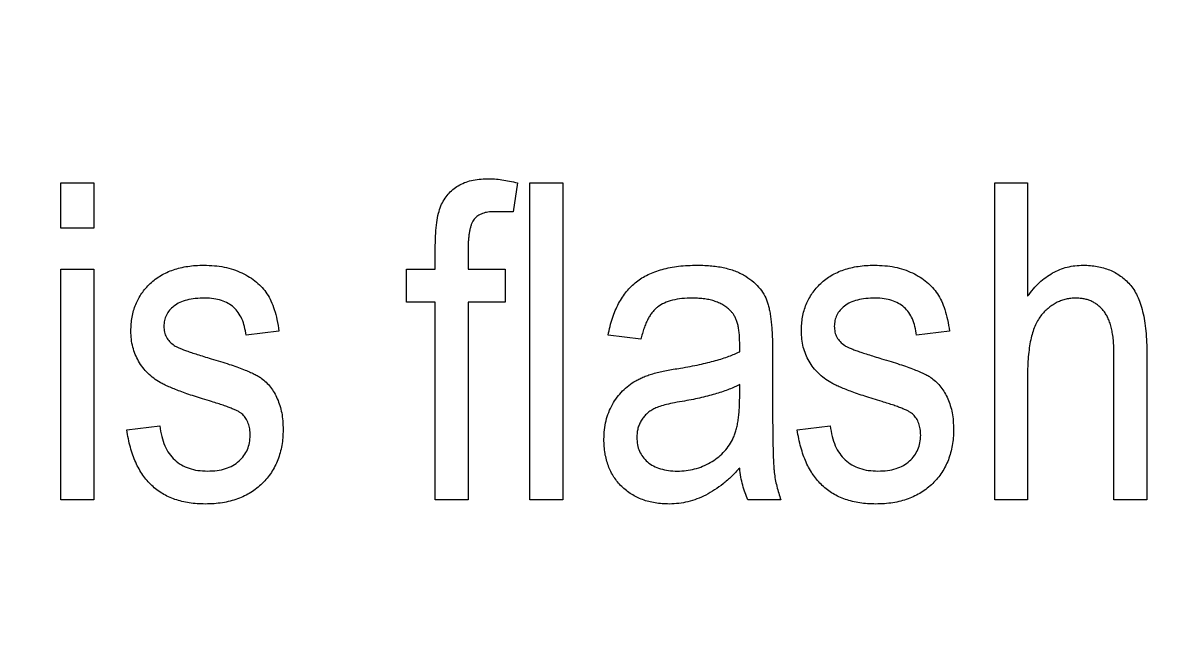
# Model space of a CAD drawing. Header units: millimetres. Extents: x -34 to 34, y -34 to 34.
# Drawn here: x -5.47 to 0.96, y -1.17 to 2.31 of the extents above; entities that cross this region are included whole.
import ezdxf

# ---------------------------------------------------------------- set-up
doc = ezdxf.new("R2010")
doc.units = ezdxf.units.MM

msp = doc.modelspace()

# ---------------------------------------------------------------- linework, layer by layer
at = {"color": 7, "linetype": 'Continuous', "lineweight": 25}
for p, q in [((-5.2564, 1.1417), (-5.2564, 1.3985)), ((-5.2564, 1.3985), (-5.0696, 1.3985)), ((-5.0696, 1.3985), (-5.0696, 1.1417)), ((-2.6647, 1.3985), (-2.6895, 1.2351)), ((-2.5946, -0.3993), (-2.5946, 1.3985)), ((-2.5946, 1.3985), (-2.4079, 1.3985)), ((-2.4079, 1.3985), (-2.4079, -0.3993)), ((0.0437, -0.3993), (0.0437, 1.3985)), ((0.0437, 1.3985), (0.2305, 1.3985)), ((0.2305, 1.3985), (0.2305, 0.7557)), ((-2.6895, 1.2351), (-2.7953, 1.2351)), ((-5.0696, 1.1417), (-5.2564, 1.1417)), ((-3.1317, 0.9082), (-3.1317, 1.0436)), ((-2.9449, 1.0297), (-2.9449, 0.9082)), ((-5.2564, -0.3993), (-5.2564, 0.9082)), ((-5.2564, 0.9082), (-5.0696, 0.9082)), ((-5.0696, 0.9082), (-5.0696, -0.3993)), ((-3.2951, 0.7214), (-3.2951, 0.9082)), ((-3.2951, 0.9082), (-3.1317, 0.9082)), ((-2.9449, 0.9082), (-2.7347, 0.9082)), ((-2.7347, 0.9082), (-2.7347, 0.7214)), ((-3.1317, 0.7214), (-3.2951, 0.7214)), ((-3.1317, -0.3993), (-3.1317, 0.7214)), ((-2.7347, 0.7214), (-2.9449, 0.7214)), ((-2.9449, 0.7214), (-2.9449, -0.3993)), ((-4.0189, 0.558), (-4.2057, 0.5346)), ((-1.9642, 0.5113), (-2.151, 0.5346)), ((-0.2131, 0.558), (-0.3999, 0.5346)), ((-1.4039, 0.4412), (-1.4039, 0.4945)), ((-1.2171, 0.4401), (-1.2171, 0.1461)), ((0.7208, -0.3993), (0.7208, 0.4277)), ((0.9076, 0.4256), (0.9076, -0.3993)), ((0.2305, 0.3147), (0.2305, -0.3993)), ((-1.4039, 0.1768), (-1.4039, 0.2545)), ((-4.8828, -0.0024), (-4.696, 0.021)), ((-1.077, -0.0024), (-0.8902, 0.021)), ((-5.0696, -0.3993), (-5.2564, -0.3993)), ((-2.9449, -0.3993), (-3.1317, -0.3993)), ((-2.4079, -0.3993), (-2.5946, -0.3993)), ((-1.1704, -0.3993), (-1.3572, -0.3993)), ((0.2305, -0.3993), (0.0437, -0.3993)), ((0.9076, -0.3993), (0.7208, -0.3993))]:
    msp.add_line(p, q, dxfattribs=at)
at = {"color": 7, "linetype": 'Continuous'}
msp.add_circle((0, 0), 34, dxfattribs=at)
at = {"color": 7, "linetype": 'Continuous', "lineweight": 25}
for points, knots in [([(-3.1317, 1.0436), (-3.1312, 1.0669), (-3.1304, 1.1107), (-3.125, 1.1718), (-3.115, 1.2235), (-3.1013, 1.267), (-3.0822, 1.303), (-3.0601, 1.3345), (-3.0329, 1.3611), (-3.0015, 1.3831), (-2.9661, 1.401), (-2.9261, 1.4131), (-2.8819, 1.4205), (-2.8511, 1.4214), (-2.8351, 1.4219)], [0, 0, 0, 0, 0.1265, 0.236978, 0.331644, 0.411402, 0.482682, 0.551579, 0.6191, 0.687616, 0.758297, 0.833488, 0.912952, 1, 1, 1, 1]), ([(-2.8351, 1.4219), (-2.8218, 1.4216), (-2.7946, 1.421), (-2.7528, 1.4163), (-2.7092, 1.4091), (-2.6797, 1.4021), (-2.6647, 1.3985)], [0, 0, 0, 0, 0.2308527, 0.4734655, 0.7309476, 1, 1, 1, 1]), ([(-2.7953, 1.2351), (-2.8077, 1.2347), (-2.8311, 1.234), (-2.8636, 1.2261), (-2.8903, 1.2124), (-2.9082, 1.1963), (-2.9187, 1.18), (-2.9262, 1.1658), (-2.9318, 1.1488), (-2.9364, 1.1297), (-2.9406, 1.1081), (-2.9428, 1.0841), (-2.9449, 1.0577), (-2.9449, 1.0393), (-2.9449, 1.0297)], [0, 0, 0, 0, 0.126159, 0.236891, 0.335684, 0.428238, 0.477178, 0.531261, 0.591358, 0.657498, 0.731555, 0.813452, 0.90251, 1, 1, 1, 1]), ([(-4.8594, 0.5587), (-4.8591, 0.5722), (-4.8584, 0.5986), (-4.8531, 0.6373), (-4.8449, 0.6742), (-4.8328, 0.7091), (-4.8168, 0.7417), (-4.7983, 0.7727), (-4.7758, 0.8016), (-4.7499, 0.8285), (-4.7213, 0.853), (-4.6894, 0.8739), (-4.6551, 0.8918), (-4.6181, 0.9064), (-4.5785, 0.9178), (-4.5363, 0.9255), (-4.4916, 0.931), (-4.4608, 0.9314), (-4.445, 0.9316)], [0, 0, 0, 0, 0.064436, 0.125867, 0.185938, 0.24426, 0.301581, 0.35857, 0.416451, 0.475923, 0.535995, 0.595828, 0.657302, 0.7203, 0.78546, 0.85336, 0.924575, 1, 1, 1, 1]), ([(-4.445, 0.9316), (-4.4251, 0.931), (-4.3865, 0.9298), (-4.3304, 0.9219), (-4.278, 0.9079), (-4.2297, 0.8886), (-4.1858, 0.8651), (-4.1471, 0.8372), (-4.1139, 0.8056), (-4.0856, 0.7697), (-4.0627, 0.7274), (-4.044, 0.6781), (-4.0286, 0.6209), (-4.0222, 0.5797), (-4.0189, 0.558)], [0, 0, 0, 0, 0.094098, 0.183224, 0.267982, 0.350533, 0.429223, 0.50396, 0.575737, 0.645979, 0.719792, 0.80267, 0.895821, 1, 1, 1, 1]), ([(-2.151, 0.5346), (-2.1474, 0.5513), (-2.1405, 0.5839), (-2.1271, 0.6307), (-2.1106, 0.674), (-2.0918, 0.7137), (-2.0704, 0.7498), (-2.0468, 0.7826), (-2.0199, 0.8114), (-1.9909, 0.8374), (-1.9587, 0.8599), (-1.9233, 0.8791), (-1.8846, 0.8951), (-1.8429, 0.9088), (-1.7978, 0.9186), (-1.7496, 0.9265), (-1.698, 0.9307), (-1.6625, 0.9313), (-1.6443, 0.9316)], [0, 0, 0, 0, 0.071672, 0.139658, 0.204097, 0.265719, 0.323825, 0.380059, 0.434943, 0.488801, 0.543017, 0.599418, 0.657508, 0.718663, 0.78303, 0.85123, 0.923435, 1, 1, 1, 1]), ([(-1.6443, 0.9316), (-1.6301, 0.9313), (-1.6024, 0.9309), (-1.5621, 0.9279), (-1.5242, 0.9234), (-1.4886, 0.9165), (-1.4554, 0.9072), (-1.4242, 0.8969), (-1.3956, 0.8841), (-1.3618, 0.8643), (-1.3246, 0.8368), (-1.2872, 0.7997), (-1.2598, 0.7577), (-1.2448, 0.7195), (-1.2368, 0.6867), (-1.2313, 0.6594), (-1.227, 0.6293), (-1.2234, 0.5966), (-1.2206, 0.5612), (-1.2183, 0.5232), (-1.2173, 0.4826), (-1.2172, 0.4546), (-1.2171, 0.4401)], [0, 0, 0, 0, 0.055824, 0.108429, 0.15842, 0.205566, 0.250578, 0.293416, 0.334193, 0.373299, 0.446944, 0.515076, 0.578842, 0.641994, 0.674963, 0.711445, 0.750973, 0.794165, 0.840588, 0.890275, 0.943238, 1, 1, 1, 1]), ([(-1.0536, 0.5587), (-1.0533, 0.5722), (-1.0526, 0.5986), (-1.0473, 0.6373), (-1.0391, 0.6742), (-1.0271, 0.7091), (-1.0111, 0.7417), (-0.9925, 0.7727), (-0.97, 0.8016), (-0.9442, 0.8285), (-0.9155, 0.853), (-0.8837, 0.8739), (-0.8493, 0.8918), (-0.8123, 0.9064), (-0.7727, 0.9178), (-0.7305, 0.9255), (-0.6858, 0.931), (-0.655, 0.9314), (-0.6392, 0.9316)], [0, 0, 0, 0, 0.064436, 0.125867, 0.185938, 0.24426, 0.301581, 0.35857, 0.416451, 0.475923, 0.535995, 0.595828, 0.657302, 0.7203, 0.78546, 0.85336, 0.924575, 1, 1, 1, 1]), ([(-0.6392, 0.9316), (-0.6194, 0.931), (-0.5807, 0.9298), (-0.5246, 0.9219), (-0.4722, 0.9079), (-0.4239, 0.8886), (-0.38, 0.8651), (-0.3413, 0.8372), (-0.3081, 0.8056), (-0.2798, 0.7697), (-0.2569, 0.7274), (-0.2382, 0.6781), (-0.2228, 0.6209), (-0.2165, 0.5797), (-0.2131, 0.558)], [0, 0, 0, 0, 0.094098, 0.183224, 0.267982, 0.350533, 0.429223, 0.50396, 0.575737, 0.645979, 0.719792, 0.80267, 0.895821, 1, 1, 1, 1]), ([(0.2305, 0.7557), (0.2411, 0.7697), (0.2616, 0.7968), (0.296, 0.8329), (0.3329, 0.8629), (0.3713, 0.8882), (0.4121, 0.9076), (0.4548, 0.9217), (0.4998, 0.9298), (0.5305, 0.931), (0.5461, 0.9316)], [0, 0, 0, 0, 0.139469, 0.271137, 0.396529, 0.517824, 0.63709, 0.755446, 0.875647, 1, 1, 1, 1]), ([(0.5461, 0.9316), (0.5597, 0.9312), (0.5862, 0.9305), (0.625, 0.9253), (0.6615, 0.9169), (0.696, 0.9054), (0.7281, 0.8898), (0.758, 0.8709), (0.7857, 0.8486), (0.8116, 0.8231), (0.8345, 0.7926), (0.8542, 0.7567), (0.8709, 0.7151), (0.8846, 0.668), (0.8951, 0.6152), (0.902, 0.5569), (0.907, 0.4931), (0.9074, 0.4487), (0.9076, 0.4256)], [0, 0, 0, 0, 0.057444, 0.11172, 0.164296, 0.215175, 0.264674, 0.314426, 0.363638, 0.414362, 0.467035, 0.523919, 0.586431, 0.655337, 0.730601, 0.812712, 0.902626, 1, 1, 1, 1]), ([(-4.4384, 0.7448), (-4.457, 0.7443), (-4.4917, 0.7433), (-4.5401, 0.735), (-4.5814, 0.7216), (-4.6149, 0.7017), (-4.6406, 0.6772), (-4.6591, 0.6495), (-4.6707, 0.6183), (-4.672, 0.5963), (-4.6726, 0.585)], [0, 0, 0, 0, 0.174448, 0.326882, 0.461347, 0.581638, 0.691071, 0.792789, 0.893938, 1, 1, 1, 1]), ([(-4.2057, 0.5346), (-4.2082, 0.5512), (-4.2131, 0.5825), (-4.2276, 0.6261), (-4.2487, 0.6628), (-4.275, 0.6935), (-4.308, 0.7167), (-4.3465, 0.7333), (-4.3906, 0.7432), (-4.422, 0.7442), (-4.4384, 0.7448)], [0, 0, 0, 0, 0.1428901, 0.2715776, 0.3904694, 0.5025713, 0.6152082, 0.7321897, 0.8591868, 1, 1, 1, 1]), ([(-1.6706, 0.7448), (-1.6913, 0.7444), (-1.7301, 0.7437), (-1.7842, 0.7339), (-1.8304, 0.7193), (-1.863, 0.7007), (-1.8846, 0.682), (-1.8995, 0.6656), (-1.913, 0.6464), (-1.9254, 0.6246), (-1.9372, 0.6003), (-1.9472, 0.5729), (-1.9569, 0.5432), (-1.9617, 0.5222), (-1.9642, 0.5113)], [0, 0, 0, 0, 0.148259, 0.277447, 0.392322, 0.49422, 0.543638, 0.596671, 0.652267, 0.711588, 0.776271, 0.845196, 0.920134, 1, 1, 1, 1]), ([(-1.4539, 0.6711), (-1.4599, 0.677), (-1.4722, 0.6889), (-1.4937, 0.7038), (-1.5174, 0.7165), (-1.5434, 0.7272), (-1.5718, 0.7353), (-1.6027, 0.7404), (-1.6358, 0.7443), (-1.6587, 0.7446), (-1.6706, 0.7448)], [0, 0, 0, 0, 0.1075417, 0.2176791, 0.332152, 0.4510753, 0.5752506, 0.7075628, 0.8495183, 1, 1, 1, 1]), ([(-0.6326, 0.7448), (-0.6512, 0.7443), (-0.6859, 0.7433), (-0.7343, 0.735), (-0.7756, 0.7216), (-0.8091, 0.7017), (-0.8348, 0.6772), (-0.8533, 0.6495), (-0.865, 0.6183), (-0.8662, 0.5963), (-0.8669, 0.585)], [0, 0, 0, 0, 0.174448, 0.326882, 0.461347, 0.581638, 0.691071, 0.792789, 0.893938, 1, 1, 1, 1]), ([(-0.3999, 0.5346), (-0.4025, 0.5512), (-0.4073, 0.5825), (-0.4218, 0.6261), (-0.4429, 0.6628), (-0.4692, 0.6935), (-0.5022, 0.7167), (-0.5407, 0.7333), (-0.5849, 0.7432), (-0.6162, 0.7442), (-0.6326, 0.7448)], [0, 0, 0, 0, 0.14289, 0.271578, 0.390469, 0.502571, 0.615208, 0.73219, 0.859187, 1, 1, 1, 1]), ([(0.5034, 0.7448), (0.4941, 0.7445), (0.4758, 0.7439), (0.4487, 0.7396), (0.423, 0.7316), (0.3979, 0.7216), (0.3743, 0.7078), (0.3513, 0.6917), (0.3299, 0.6722), (0.3092, 0.6499), (0.2902, 0.6237), (0.2745, 0.5927), (0.2604, 0.5576), (0.2498, 0.5177), (0.241, 0.4735), (0.2352, 0.4246), (0.2308, 0.3712), (0.2306, 0.334), (0.2305, 0.3147)], [0, 0, 0, 0, 0.04841, 0.096097, 0.142584, 0.189362, 0.236938, 0.285298, 0.335747, 0.38842, 0.444027, 0.504346, 0.570021, 0.641321, 0.719788, 0.805709, 0.898842, 1, 1, 1, 1]), ([(0.7208, 0.4277), (0.7208, 0.4414), (0.7207, 0.4677), (0.7174, 0.5056), (0.7135, 0.5407), (0.7066, 0.5727), (0.6989, 0.6018), (0.6892, 0.628), (0.6769, 0.6508), (0.6635, 0.671), (0.6483, 0.6885), (0.6315, 0.7034), (0.6135, 0.7162), (0.5943, 0.7271), (0.5735, 0.7351), (0.5513, 0.7403), (0.5279, 0.7443), (0.5117, 0.7446), (0.5034, 0.7448)], [0, 0, 0, 0, 0.0935899, 0.1807377, 0.261569, 0.3357961, 0.4051167, 0.468581, 0.527262, 0.5826444, 0.6347538, 0.6862366, 0.7365468, 0.7862918, 0.8373389, 0.8890111, 0.9431314, 1, 1, 1, 1]), ([(-1.4039, 0.4945), (-1.404, 0.5046), (-1.4041, 0.524), (-1.407, 0.5519), (-1.4103, 0.5775), (-1.4156, 0.6009), (-1.4232, 0.6218), (-1.4314, 0.6407), (-1.4415, 0.6572), (-1.4498, 0.6666), (-1.4539, 0.6711)], [0, 0, 0, 0, 0.161267, 0.309516, 0.446865, 0.574548, 0.691884, 0.800555, 0.903503, 1, 1, 1, 1]), ([(-4.6726, 0.585), (-4.672, 0.574), (-4.6708, 0.5526), (-4.6588, 0.5228), (-4.6399, 0.4963), (-4.6226, 0.4831), (-4.6135, 0.4763)], [0, 0, 0, 0, 0.253335, 0.496023, 0.737057, 1, 1, 1, 1]), ([(-0.8669, 0.585), (-0.8662, 0.574), (-0.865, 0.5526), (-0.853, 0.5228), (-0.8342, 0.4963), (-0.8168, 0.4831), (-0.8078, 0.4763)], [0, 0, 0, 0, 0.253335, 0.496023, 0.737057, 1, 1, 1, 1]), ([(-4.4012, 0.1578), (-4.4183, 0.163), (-4.4509, 0.1729), (-4.4977, 0.188), (-4.5404, 0.202), (-4.5789, 0.2158), (-4.613, 0.2295), (-4.6435, 0.2417), (-4.6697, 0.2536), (-4.6986, 0.269), (-4.7303, 0.2897), (-4.7636, 0.3181), (-4.7923, 0.3506), (-4.8166, 0.3864), (-4.8355, 0.4257), (-4.8497, 0.4677), (-4.8576, 0.5125), (-4.8588, 0.5431), (-4.8594, 0.5587)], [0, 0, 0, 0, 0.080348, 0.154086, 0.221746, 0.283008, 0.338429, 0.387637, 0.431089, 0.468395, 0.535347, 0.601101, 0.665615, 0.730436, 0.795703, 0.861629, 0.92964, 1, 1, 1, 1]), ([(-0.5954, 0.1578), (-0.6125, 0.163), (-0.6452, 0.1729), (-0.6919, 0.188), (-0.7346, 0.202), (-0.7731, 0.2158), (-0.8072, 0.2295), (-0.8377, 0.2417), (-0.8639, 0.2536), (-0.8929, 0.269), (-0.9245, 0.2897), (-0.9579, 0.3181), (-0.9866, 0.3506), (-1.0109, 0.3864), (-1.0297, 0.4257), (-1.0439, 0.4677), (-1.0518, 0.5125), (-1.053, 0.5431), (-1.0536, 0.5587)], [0, 0, 0, 0, 0.080348, 0.154086, 0.221746, 0.283008, 0.338429, 0.387637, 0.431089, 0.468395, 0.535347, 0.601101, 0.665615, 0.730436, 0.795703, 0.861629, 0.92964, 1, 1, 1, 1]), ([(-4.6135, 0.4763), (-4.6099, 0.4741), (-4.6014, 0.4692), (-4.586, 0.4621), (-4.5663, 0.4541), (-4.5422, 0.4455), (-4.514, 0.4354), (-4.4812, 0.4252), (-4.4443, 0.4132), (-4.418, 0.4055), (-4.4041, 0.4015)], [0, 0, 0, 0, 0.056472, 0.132657, 0.228152, 0.343167, 0.4768, 0.631658, 0.805172, 1, 1, 1, 1]), ([(-0.8078, 0.4763), (-0.8041, 0.4741), (-0.7956, 0.4692), (-0.7802, 0.4621), (-0.7605, 0.4541), (-0.7364, 0.4455), (-0.7082, 0.4354), (-0.6755, 0.4252), (-0.6385, 0.4132), (-0.6122, 0.4055), (-0.5984, 0.4015)], [0, 0, 0, 0, 0.056472, 0.132657, 0.228152, 0.343167, 0.4768, 0.631658, 0.805172, 1, 1, 1, 1]), ([(-4.4041, 0.4015), (-4.3861, 0.3961), (-4.3518, 0.3858), (-4.3032, 0.37), (-4.2597, 0.3551), (-4.2215, 0.341), (-4.1885, 0.3276), (-4.1608, 0.3147), (-4.1379, 0.3035), (-4.1151, 0.2882), (-4.0913, 0.2681), (-4.0665, 0.2408), (-4.0453, 0.2095), (-4.0274, 0.1743), (-4.0133, 0.1354), (-4.0024, 0.0932), (-3.9969, 0.0473), (-3.996, 0.0155), (-3.9955, -0.0009)], [0, 0, 0, 0, 0.088802, 0.169044, 0.241298, 0.305599, 0.36146, 0.409493, 0.449546, 0.481868, 0.538906, 0.596212, 0.655284, 0.717158, 0.781997, 0.850081, 0.922425, 1, 1, 1, 1]), ([(-1.7395, 0.3478), (-1.721, 0.351), (-1.6852, 0.3571), (-1.6338, 0.3679), (-1.5861, 0.3787), (-1.5424, 0.3904), (-1.5021, 0.402), (-1.4659, 0.4144), (-1.4332, 0.4268), (-1.4133, 0.4366), (-1.4039, 0.4412)], [0, 0, 0, 0, 0.161132, 0.311379, 0.450631, 0.581265, 0.699834, 0.810076, 0.909893, 1, 1, 1, 1]), ([(-0.5984, 0.4015), (-0.5803, 0.3961), (-0.546, 0.3858), (-0.4974, 0.37), (-0.454, 0.3551), (-0.4157, 0.341), (-0.3827, 0.3276), (-0.3551, 0.3147), (-0.3321, 0.3035), (-0.3093, 0.2882), (-0.2855, 0.2681), (-0.2607, 0.2408), (-0.2395, 0.2095), (-0.2216, 0.1743), (-0.2075, 0.1354), (-0.1966, 0.0932), (-0.1912, 0.0473), (-0.1902, 0.0155), (-0.1898, -0.0009)], [0, 0, 0, 0, 0.088802, 0.169044, 0.241298, 0.305599, 0.36146, 0.409493, 0.449546, 0.481868, 0.538906, 0.596212, 0.655284, 0.717158, 0.781997, 0.850081, 0.922425, 1, 1, 1, 1]), ([(-2.1744, -0.0556), (-2.1739, -0.0375), (-2.1729, -0.0021), (-2.1634, 0.0492), (-2.1486, 0.0974), (-2.1272, 0.1421), (-2.1007, 0.1828), (-2.0697, 0.2192), (-2.034, 0.2507), (-2.0007, 0.2731), (-1.971, 0.2887), (-1.9458, 0.2995), (-1.918, 0.3096), (-1.8876, 0.3192), (-1.8544, 0.3274), (-1.8186, 0.3351), (-1.78, 0.342), (-1.7533, 0.3459), (-1.7395, 0.3478)], [0, 0, 0, 0, 0.082234, 0.160067, 0.235715, 0.310162, 0.38384, 0.454974, 0.526416, 0.598714, 0.636677, 0.678142, 0.722779, 0.770713, 0.82244, 0.877675, 0.937024, 1, 1, 1, 1]), ([(-1.4039, 0.2545), (-1.4132, 0.2499), (-1.4326, 0.2403), (-1.4637, 0.2272), (-1.4981, 0.2148), (-1.5358, 0.2034), (-1.5766, 0.1915), (-1.6207, 0.1807), (-1.6679, 0.1705), (-1.7005, 0.1643), (-1.7173, 0.1611)], [0, 0, 0, 0, 0.094992, 0.197636, 0.308786, 0.428717, 0.55824, 0.696859, 0.843641, 1, 1, 1, 1]), ([(-4.225, 0.0855), (-4.228, 0.0881), (-4.2349, 0.0939), (-4.2481, 0.1015), (-4.2646, 0.1099), (-4.2849, 0.1187), (-4.3089, 0.1275), (-4.3363, 0.1376), (-4.3676, 0.1476), (-4.3897, 0.1543), (-4.4012, 0.1578)], [0, 0, 0, 0, 0.0610042, 0.1413952, 0.2376911, 0.352034, 0.4865135, 0.6384007, 0.8107359, 1, 1, 1, 1]), ([(-1.7173, 0.1611), (-1.7359, 0.158), (-1.7702, 0.1524), (-1.8172, 0.1429), (-1.8551, 0.1322), (-1.8851, 0.1208), (-1.9089, 0.1073), (-1.9292, 0.0919), (-1.9469, 0.0739), (-1.9614, 0.0533), (-1.9732, 0.0311), (-1.9818, 0.007), (-1.9864, -0.0187), (-1.9872, -0.0364), (-1.9876, -0.0454)], [0, 0, 0, 0, 0.14934, 0.275223, 0.379381, 0.460149, 0.528661, 0.595254, 0.661259, 0.727482, 0.793768, 0.860117, 0.928629, 1, 1, 1, 1]), ([(-1.7574, -0.2359), (-1.7407, -0.2354), (-1.7077, -0.2344), (-1.6596, -0.2248), (-1.6136, -0.21), (-1.5706, -0.1886), (-1.5314, -0.1627), (-1.497, -0.1321), (-1.4679, -0.0975), (-1.4481, -0.0651), (-1.4351, -0.0367), (-1.4267, -0.0129), (-1.4201, 0.0132), (-1.4135, 0.0413), (-1.4095, 0.072), (-1.4061, 0.1048), (-1.4044, 0.14), (-1.404, 0.1642), (-1.4039, 0.1768)], [0, 0, 0, 0, 0.080989, 0.159694, 0.23733, 0.314925, 0.391527, 0.46509, 0.537554, 0.610123, 0.648415, 0.689106, 0.732481, 0.779017, 0.829093, 0.882471, 0.939203, 1, 1, 1, 1]), ([(-1.2171, 0.1461), (-1.2172, 0.1215), (-1.2173, 0.0748), (-1.2163, 0.0083), (-1.2158, -0.051), (-1.2145, -0.1033), (-1.2138, -0.1484), (-1.2117, -0.1864), (-1.2101, -0.2172), (-1.206, -0.262), (-1.1951, -0.3228), (-1.1786, -0.3738), (-1.1704, -0.3993)], [0, 0, 0, 0, 0.133924, 0.254596, 0.362671, 0.4575, 0.539735, 0.608765, 0.664555, 0.707833, 0.854007, 1, 1, 1, 1]), ([(-0.4192, 0.0855), (-0.4222, 0.0881), (-0.4291, 0.0939), (-0.4423, 0.1015), (-0.4588, 0.1099), (-0.4791, 0.1187), (-0.5031, 0.1275), (-0.5306, 0.1376), (-0.5618, 0.1476), (-0.5839, 0.1543), (-0.5954, 0.1578)], [0, 0, 0, 0, 0.061004, 0.141395, 0.237691, 0.352034, 0.486513, 0.638401, 0.810736, 1, 1, 1, 1]), ([(-4.1823, -0.033), (-4.1827, -0.0209), (-4.1835, 0.0021), (-4.1917, 0.0345), (-4.2051, 0.0628), (-4.2184, 0.078), (-4.225, 0.0855)], [0, 0, 0, 0, 0.280002, 0.533179, 0.769121, 1, 1, 1, 1]), ([(-0.3765, -0.033), (-0.3769, -0.0209), (-0.3777, 0.0021), (-0.3859, 0.0345), (-0.3994, 0.0628), (-0.4127, 0.078), (-0.4192, 0.0855)], [0, 0, 0, 0, 0.280002, 0.533179, 0.769121, 1, 1, 1, 1]), ([(-4.696, 0.021), (-4.6928, 0.0005), (-4.6868, -0.0382), (-4.6688, -0.0917), (-4.6441, -0.1371), (-4.612, -0.1739), (-4.5732, -0.2021), (-4.5286, -0.2219), (-4.4783, -0.2337), (-4.443, -0.2351), (-4.4246, -0.2359)], [0, 0, 0, 0, 0.14866, 0.28179, 0.404034, 0.51815, 0.630888, 0.74606, 0.86749, 1, 1, 1, 1]), ([(-0.8902, 0.021), (-0.887, 0.0005), (-0.8811, -0.0382), (-0.8631, -0.0917), (-0.8384, -0.1371), (-0.8062, -0.1739), (-0.7674, -0.2021), (-0.7228, -0.2219), (-0.6725, -0.2337), (-0.6372, -0.2351), (-0.6188, -0.2359)], [0, 0, 0, 0, 0.1486602, 0.2817901, 0.4040343, 0.5181502, 0.6308885, 0.7460602, 0.8674902, 1, 1, 1, 1]), ([(-4.4373, -0.4226), (-4.4529, -0.4222), (-4.4833, -0.4215), (-4.5278, -0.4169), (-4.5696, -0.4084), (-4.6091, -0.3972), (-4.6458, -0.3822), (-4.6803, -0.3642), (-4.7119, -0.3425), (-4.7416, -0.318), (-4.768, -0.2897), (-4.7925, -0.2585), (-4.8138, -0.2237), (-4.833, -0.1858), (-4.8492, -0.1446), (-4.863, -0.1001), (-4.8749, -0.0525), (-4.8801, -0.0193), (-4.8828, -0.0024)], [0, 0, 0, 0, 0.068598, 0.133768, 0.196572, 0.256229, 0.314602, 0.370895, 0.427188, 0.483069, 0.539889, 0.597519, 0.657405, 0.719194, 0.784329, 0.852247, 0.924462, 1, 1, 1, 1]), ([(-3.9955, -0.0009), (-3.9959, -0.0163), (-3.9966, -0.0463), (-4.002, -0.0903), (-4.0117, -0.132), (-4.0241, -0.1717), (-4.0413, -0.2088), (-4.0616, -0.2439), (-4.086, -0.2766), (-4.1137, -0.3069), (-4.1446, -0.3341), (-4.1782, -0.3581), (-4.2149, -0.3778), (-4.254, -0.3944), (-4.2961, -0.407), (-4.3408, -0.4161), (-4.3882, -0.4217), (-4.4207, -0.4223), (-4.4373, -0.4226)], [0, 0, 0, 0, 0.066737, 0.130739, 0.192622, 0.252706, 0.311442, 0.370262, 0.428902, 0.488462, 0.548455, 0.608072, 0.667754, 0.729187, 0.792805, 0.858714, 0.927446, 1, 1, 1, 1]), ([(-4.4246, -0.2359), (-4.4063, -0.2352), (-4.3716, -0.234), (-4.3228, -0.2234), (-4.2803, -0.2057), (-4.2452, -0.18), (-4.2173, -0.1492), (-4.1965, -0.1142), (-4.1845, -0.0748), (-4.1831, -0.0472), (-4.1823, -0.033)], [0, 0, 0, 0, 0.15427, 0.291956, 0.41929, 0.539779, 0.656024, 0.767785, 0.880428, 1, 1, 1, 1]), ([(-1.803, -0.4226), (-1.8167, -0.4224), (-1.8436, -0.422), (-1.8829, -0.4169), (-1.9201, -0.4096), (-1.9551, -0.3984), (-1.9881, -0.3847), (-2.0188, -0.3674), (-2.0476, -0.3473), (-2.0737, -0.3238), (-2.0975, -0.2981), (-2.118, -0.2697), (-2.1356, -0.2393), (-2.1499, -0.2066), (-2.1607, -0.1718), (-2.1689, -0.135), (-2.1736, -0.096), (-2.1741, -0.0693), (-2.1744, -0.0556)], [0, 0, 0, 0, 0.069938, 0.136607, 0.20102, 0.262641, 0.323067, 0.382603, 0.441637, 0.501221, 0.560761, 0.619651, 0.678956, 0.739059, 0.800679, 0.864011, 0.930681, 1, 1, 1, 1]), ([(-1.9876, -0.0454), (-1.987, -0.0593), (-1.986, -0.0859), (-1.9734, -0.1235), (-1.9544, -0.1571), (-1.9271, -0.1855), (-1.8932, -0.2083), (-1.8528, -0.2242), (-1.807, -0.2343), (-1.7745, -0.2353), (-1.7574, -0.2359)], [0, 0, 0, 0, 0.122874, 0.236599, 0.349183, 0.464109, 0.584274, 0.71059, 0.848047, 1, 1, 1, 1]), ([(-0.6316, -0.4226), (-0.6471, -0.4222), (-0.6775, -0.4215), (-0.722, -0.4169), (-0.7638, -0.4084), (-0.8034, -0.3972), (-0.84, -0.3822), (-0.8746, -0.3642), (-0.9062, -0.3425), (-0.9358, -0.318), (-0.9623, -0.2897), (-0.9867, -0.2585), (-1.008, -0.2237), (-1.0272, -0.1858), (-1.0434, -0.1446), (-1.0573, -0.1001), (-1.0691, -0.0525), (-1.0743, -0.0193), (-1.077, -0.0024)], [0, 0, 0, 0, 0.068598, 0.133768, 0.196572, 0.256229, 0.314602, 0.370895, 0.427188, 0.483069, 0.539889, 0.597519, 0.657405, 0.719194, 0.784329, 0.852247, 0.924462, 1, 1, 1, 1]), ([(-0.1898, -0.0009), (-0.1901, -0.0163), (-0.1908, -0.0463), (-0.1962, -0.0903), (-0.2059, -0.132), (-0.2184, -0.1717), (-0.2356, -0.2088), (-0.2558, -0.2439), (-0.2802, -0.2766), (-0.3079, -0.3069), (-0.3388, -0.3341), (-0.3725, -0.3581), (-0.4091, -0.3778), (-0.4483, -0.3944), (-0.4904, -0.407), (-0.535, -0.4161), (-0.5824, -0.4217), (-0.6149, -0.4223), (-0.6316, -0.4226)], [0, 0, 0, 0, 0.066737, 0.130739, 0.192622, 0.252706, 0.311442, 0.370262, 0.428902, 0.488462, 0.548455, 0.608072, 0.667754, 0.729187, 0.792805, 0.858714, 0.927446, 1, 1, 1, 1]), ([(-0.6188, -0.2359), (-0.6005, -0.2352), (-0.5659, -0.234), (-0.517, -0.2234), (-0.4745, -0.2057), (-0.4394, -0.18), (-0.4115, -0.1492), (-0.3907, -0.1142), (-0.3788, -0.0748), (-0.3773, -0.0472), (-0.3765, -0.033)], [0, 0, 0, 0, 0.15427, 0.291956, 0.41929, 0.539779, 0.656024, 0.767785, 0.880428, 1, 1, 1, 1]), ([(-1.4039, -0.2191), (-1.4192, -0.2351), (-1.449, -0.2664), (-1.4967, -0.3078), (-1.5453, -0.3431), (-1.595, -0.3722), (-1.6457, -0.3946), (-1.6971, -0.4109), (-1.7497, -0.4207), (-1.7852, -0.422), (-1.803, -0.4226)], [0, 0, 0, 0, 0.144192, 0.280329, 0.40997, 0.534278, 0.653528, 0.769514, 0.884388, 1, 1, 1, 1]), ([(-1.3572, -0.3993), (-1.3629, -0.3861), (-1.3747, -0.3592), (-1.3875, -0.3156), (-1.3979, -0.2687), (-1.4018, -0.2359), (-1.4039, -0.2191)], [0, 0, 0, 0, 0.230051, 0.470725, 0.728244, 1, 1, 1, 1])]:
    msp.add_open_spline(points, degree=3, knots=knots, dxfattribs=at)

doc.saveas('drawing.dxf')
